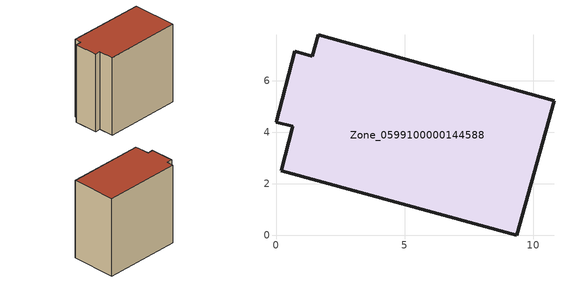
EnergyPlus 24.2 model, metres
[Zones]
Zone_0599100000144588
 floor ground (C_G): 10.8,5.21 9.36,0 0.2,2.5 0.66,4.22 0,4.39 0.73,7.13 1.41,6.95 1.65,7.77 z0
 wall outside (C_F): 1.41,6.95 0.73,7.13 0,4.39 0.66,4.22 0.2,2.5 9.36,0 10.8,5.21 1.65,7.77 1.41,6.95 z0:9.75
 roof outside (C_R): 10.8,5.21 1.65,7.77 1.41,6.95 0.73,7.13 0,4.39 0.66,4.22 0.2,2.5 9.36,0 z9.75
[BUILDING]
Pand.0599100000144588: North Axis=0; Terrain=City; Loads Convergence Tolerance Value=0.04; Temperature Convergence Tolerance Value=0.4; Solar Distribution=FullExterior; Maximum Number of Warmup Days=25; Minimum Number of Warmup Days=1
[Site:Location]
Rotterdam.The.Hague.AP_ZH_NLD Design_Conditions: Latitude=51.96; Longitude=4.45; Time Zone=1; Elevation=-4.5
[SITE:GROUNDTEMPERATURE:BUILDINGSURFACE]
18, 18, 18, 18, 18, 18, 18, 18, 18, 18, 18, 18
[MATERIAL] Thermal Absorptance=0.9; Solar Absorptance=0.7; Visible Absorptance=0.7
Name | Roughness | Thickness | Conductivity | Density | Specific Heat
G.TI.1946 | MediumSmooth | 0.15 | 1 | 540 | 1210
F.TI.1946 | Rough | 0.3 | 0.857143 | 1920 | 840
R.TI.1946 | MediumRough | 0.2 | 0.1 | 1500 | 1000
[CONSTRUCTION]
C_G: G.TI.1946
C_F: F.TI.1946
C_R: R.TI.1946
[ZONE]
Zone_0599100000144588: Type=1; Multiplier=1; Ceiling Height=Autocalculate; Volume=Autocalculate; Floor Area=autocalculate; Part of Total Floor Area=Yes
[ZONEINFILTRATION:DESIGNFLOWRATE]
Infil_Zone_0599100000144588: Zone or ZoneList or Space or SpaceList=Zone_0599100000144588; Schedule=AlwaysOn; Design Flow Rate Calculation Method=Flow/Area; Flow Rate per Floor Area=0.003; Constant Term Coefficient=1; Temperature Term Coefficient=0; Velocity Term Coefficient=0; Velocity Squared Term Coefficient=0
[HVACTEMPLATE:ZONE:IDEALLOADSAIRSYSTEM]
Zone_0599100000144588: Maximum Heating Supply Air Temperature=50; Minimum Cooling Supply Air Temperature=13; Maximum Heating Supply Air Humidity Ratio=0.0156; Minimum Cooling Supply Air Humidity Ratio=0.0077; Heating Limit=NoLimit; Cooling Limit=NoLimit; Dehumidification Control Type=ConstantSensibleHeatRatio; Cooling Sensible Heat Ratio=0.7; Dehumidification Setpoint=60; Humidification Control Type=None; Humidification Setpoint=30; Outdoor Air Method=None; Outdoor Air Flow Rate per Person=0.00944; Outdoor Air Flow Rate per Zone Floor Area=0; Outdoor Air Flow Rate per Zone=0; Demand Controlled Ventilation Type=None; Outdoor Air Economizer Type=NoEconomizer; Heat Recovery Type=None; Sensible Heat Recovery Effectiveness=0.7; Latent Heat Recovery Effectiveness=0.65
[ZONECONTROL:THERMOSTAT]
ThermostatControl_Zone_0599100000144588: Zone or ZoneList=Zone_0599100000144588; Control Type Schedule=DualSetpointControlType; Control 1=Thermostat_Zone_0599100000144588; Temperature Difference Between Cutout And Setpoint=0
[THERMOSTATSETPOINT:DUALSETPOINT]
Thermostat_Zone_0599100000144588: Heating Setpoint Temperature Schedule=HeatingSetpoint_Zone_0599100000144588; Cooling Setpoint Temperature Schedule=CoolingSetpoint_Zone_0599100000144588
[SCHEDULE:COMPACT]
HeatingSetpoint_Zone_0599100000144588: Through: 12/31, For: AllDays, Until: 24:00, 21
CoolingSetpoint_Zone_0599100000144588: Through: 12/31, For: AllDays, Until: 24:00, 24
DualSetpointControlType: Through: 12/31, For: AllDays, Until: 24:00, 4
AlwaysOn: Through: 12/31, For: AllDays, Until: 24:00, 1
